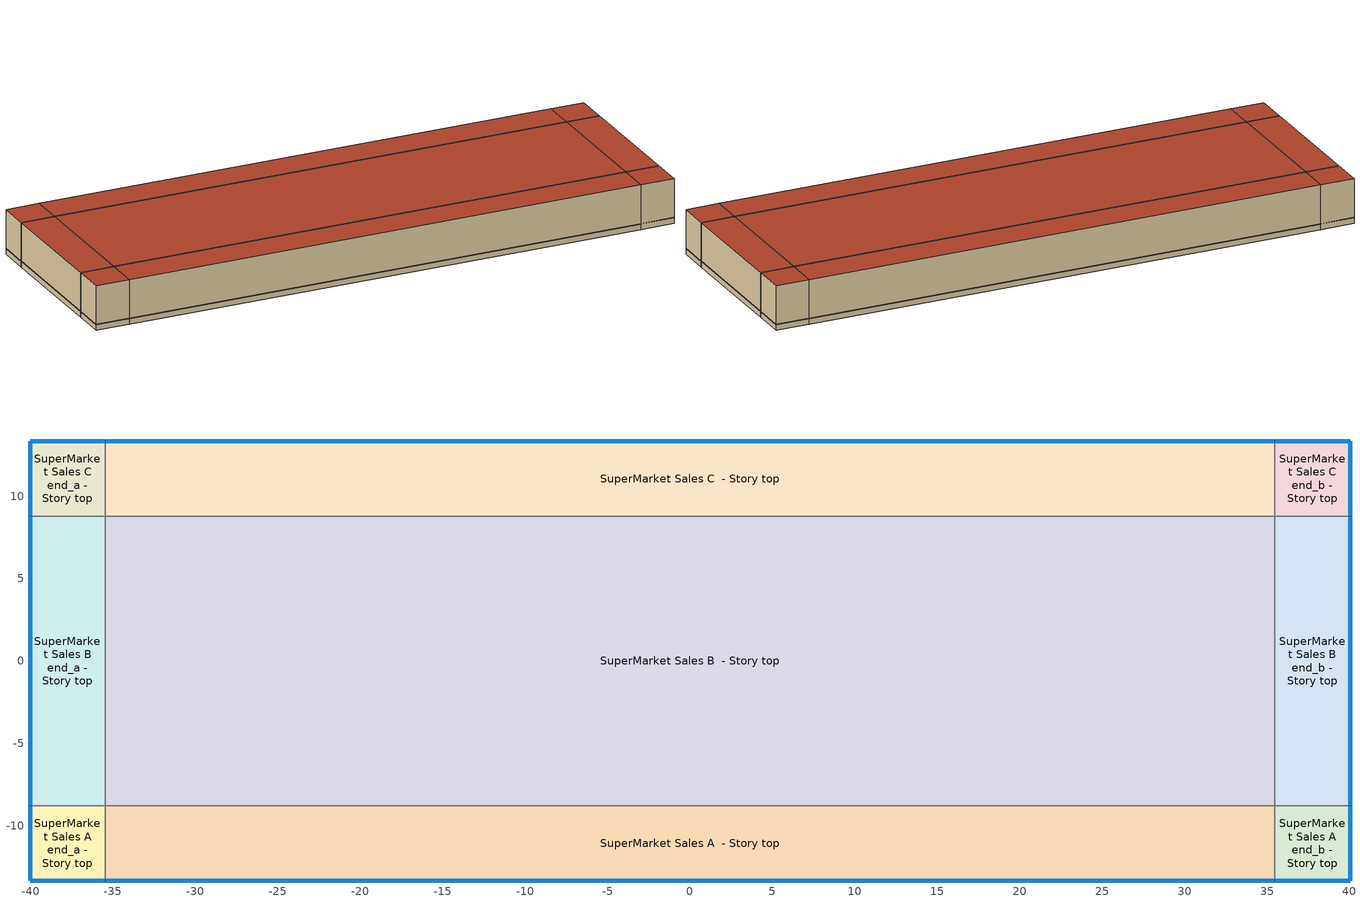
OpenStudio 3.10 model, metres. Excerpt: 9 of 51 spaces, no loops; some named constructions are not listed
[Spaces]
SuperMarket Sales A end_a - Story top
 floor adiabatic (Typical Interior Floor): -40.03,-13.34 -40.03,-8.77 -35.46,-8.77 -35.46,-13.34 z6.1
 wall outside (SuperMarket Sales A end_a - Story top Wall 1 c tbd): -40.03,-8.77 -40.03,-13.34 z6.1:12.19
 wall outside (SuperMarket Sales A end_a - Story top Wall 3 c tbd): -40.03,-13.34 -35.46,-13.34 z6.1:12.19
 wall to SuperMarket Sales B end_a - Story top: -35.46,-8.77 -40.03,-8.77 z6.1:12.19
 wall to SuperMarket Sales A  - Story top: -35.46,-13.34 -35.46,-8.77 z6.1:12.19
 window (Window U-0.56 SHGC 0.39): -40.03,-8.8 -40.03,-13.32 / -40.01,-13.34 -35.49,-13.34 z6.86:6.92
 roof outside (SuperMarket Sales A end_a - Story top RoofCeiling 1 c tbd): -35.46,-13.34 -35.46,-8.77 -40.03,-8.77 -40.03,-13.34 z12.19
SuperMarket Sales B end_a - Story top
 floor adiabatic (Typical Interior Floor): -40.03,-8.77 -40.03,8.77 -35.46,8.77 -35.46,-8.77 z6.1
 wall outside (SuperMarket Sales B end_a - Story top Wall 1 c tbd): -40.03,8.77 -40.03,-8.77 z6.1:12.19
 wall to SuperMarket Sales C end_a - Story top: -35.46,8.77 -40.03,8.77 z6.1:12.19
 wall to SuperMarket Sales B  - Story top: -35.46,-8.77 -35.46,8.77 z6.1:12.19
 window (Window U-0.56 SHGC 0.39): -40.03,8.75 -40.03,-8.75 z6.86:6.92
 roof outside (SuperMarket Sales B end_a - Story top RoofCeiling 1 c tbd): -35.46,-8.77 -35.46,8.77 -40.03,8.77 -40.03,-8.77 z12.19
SuperMarket Sales C end_a - Story top
 floor adiabatic (Typical Interior Floor): -40.03,8.77 -40.03,13.34 -35.46,13.34 -35.46,8.77 z6.1
 wall outside (SuperMarket Sales C end_a - Story top Wall 1 c tbd): -40.03,13.34 -40.03,8.77 z6.1:12.19
 wall outside (SuperMarket Sales C end_a - Story top Wall 2 c tbd): -35.46,13.34 -40.03,13.34 z6.1:12.19
 wall to SuperMarket Sales C  - Story top: -35.46,8.77 -35.46,13.34 z6.1:12.19
 window (Window U-0.56 SHGC 0.39): -40.03,13.32 -40.03,8.8 / -35.49,13.34 -40.01,13.34 z6.86:6.92
 roof outside (SuperMarket Sales C end_a - Story top RoofCeiling 1 c tbd): -35.46,8.77 -35.46,13.34 -40.03,13.34 -40.03,8.77 z12.19
SuperMarket Sales A  - Story top
 floor adiabatic (Typical Interior Floor): -35.46,-13.34 -35.46,-8.77 35.46,-8.77 35.46,-13.34 z6.1
 wall outside (SuperMarket Sales A  - Story top Wall 3 c tbd): -35.46,-13.34 35.46,-13.34 z6.1:12.19
 wall to SuperMarket Sales B  - Story top: 35.46,-8.77 -35.46,-8.77 z6.1:12.19
 wall to SuperMarket Sales A end_b - Story top: 35.46,-13.34 35.46,-8.77 z6.1:12.19
 window (Window U-0.56 SHGC 0.39): -35.43,-13.34 35.43,-13.34 z6.86:6.92
 roof outside (SuperMarket Sales A  - Story top RoofCeiling 1 c tbd): 35.46,-13.34 35.46,-8.77 -35.46,-8.77 -35.46,-13.34 z12.19
SuperMarket Sales B  - Story top
 floor adiabatic (Typical Interior Floor): -35.46,-8.77 -35.46,8.77 35.46,8.77 35.46,-8.77 z6.1
 wall to SuperMarket Sales C  - Story top: 35.46,8.77 -35.46,8.77 z6.1:12.19
 wall to SuperMarket Sales B end_b - Story top: 35.46,-8.77 35.46,8.77 z6.1:12.19
 roof outside: 35.46,-8.77 35.46,8.77 -35.46,8.77 -35.46,-8.77 z12.19
SuperMarket Sales C  - Story top
 floor adiabatic (Typical Interior Floor): -35.46,8.77 -35.46,13.34 35.46,13.34 35.46,8.77 z6.1
 wall outside (SuperMarket Sales C  - Story top Wall 2 c tbd): 35.46,13.34 -35.46,13.34 z6.1:12.19
 wall to SuperMarket Sales C end_b - Story top: 35.46,8.77 35.46,13.34 z6.1:12.19
 window (Window U-0.56 SHGC 0.39): 35.43,13.34 -35.43,13.34 z6.86:6.92
 roof outside (SuperMarket Sales C  - Story top RoofCeiling 1 c tbd): 35.46,8.77 35.46,13.34 -35.46,13.34 -35.46,8.77 z12.19
SuperMarket Sales A end_b - Story top
 floor adiabatic (Typical Interior Floor): 35.46,-13.34 35.46,-8.77 40.03,-8.77 40.03,-13.34 z6.1
 wall outside (SuperMarket Sales A end_b - Story top Wall 4 c tbd): 40.03,-13.34 40.03,-8.77 z6.1:12.19
 wall outside (SuperMarket Sales A end_b - Story top Wall 3 c tbd): 35.46,-13.34 40.03,-13.34 z6.1:12.19
 wall to SuperMarket Sales B end_b - Story top: 40.03,-8.77 35.46,-8.77 z6.1:12.19
 window (Window U-0.56 SHGC 0.39): 35.49,-13.34 40.01,-13.34 / 40.03,-13.32 40.03,-8.8 z6.86:6.92
 roof outside (SuperMarket Sales A end_b - Story top RoofCeiling 1 c tbd): 40.03,-13.34 40.03,-8.77 35.46,-8.77 35.46,-13.34 z12.19
SuperMarket Sales B end_b - Story top
 floor adiabatic (Typical Interior Floor): 35.46,-8.77 35.46,8.77 40.03,8.77 40.03,-8.77 z6.1
 wall outside (SuperMarket Sales B end_b - Story top Wall 3 c tbd): 40.03,-8.77 40.03,8.77 z6.1:12.19
 wall to SuperMarket Sales C end_b - Story top: 40.03,8.77 35.46,8.77 z6.1:12.19
 window (Window U-0.56 SHGC 0.39): 40.03,-8.75 40.03,8.75 z6.86:6.92
 roof outside (SuperMarket Sales B end_b - Story top RoofCeiling 1 c tbd): 40.03,-8.77 40.03,8.77 35.46,8.77 35.46,-8.77 z12.19
SuperMarket Sales C end_b - Story top
 floor adiabatic (Typical Interior Floor): 35.46,8.77 35.46,13.34 40.03,13.34 40.03,8.77 z6.1
 wall outside (SuperMarket Sales C end_b - Story top Wall 1 c tbd): 40.03,13.34 35.46,13.34 z6.1:12.19
 wall outside (SuperMarket Sales C end_b - Story top Wall 4 c tbd): 40.03,8.77 40.03,13.34 z6.1:12.19
 window (Window U-0.56 SHGC 0.39): 40.01,13.34 35.49,13.34 / 40.03,8.8 40.03,13.32 z6.86:6.92
 roof outside (SuperMarket Sales C end_b - Story top RoofCeiling 1 c tbd): 40.03,8.77 40.03,13.34 35.46,13.34 35.46,8.77 z12.19
[Schedule:Ruleset]
Name | Default Day Schedule | Summer Design Day Schedule | Winter Design Day Schedule
SuperMarket Gas Equip New | SuperMarket Gas Equip New Default | SuperMarket Gas Equip New Summer Design Day | SuperMarket Gas Equip New Winter Design Day
SuperMarket Vestibule HtgSetp | SuperMarket Vestibule HtgSetp Default | Schedule Day 137 | Schedule Day 138
SuperMarket Vestibule ClgSetp | SuperMarket Vestibule ClgSetp Default | SuperMarket Vestibule ClgSetp Summer Design Day | SuperMarket Vestibule ClgSetp Winter Design Day
[Schedule:Day]
SuperMarket Gas Equip New Default: No, 1, 30, 0.01, 1, 45, 0.0176923, 2, 0, 0.0253846, 2, 15, 0.0330769, 2, 30, 0.0407692, 2, 45, 0.0484615, 3, 0, 0.0561538, 3, 15, 0.0638462, 3, 30, 0.0715385, 3, 45, 0.0792308, 4, 0, 0.0869231, 4, 15, 0.0946154, 4, 30, 0.102308, 4, 45, 0.11, 5, 45, 0.11, 6, 0, 0.305, 6, 15, 0.5, 6, 30, 0.695, 6, 45, 0.89, 7, 0, 0.865, 7, 15, 0.84, 7, 30, 0.815, 7, 45, 0.79, 8, 0, 0.69, 8, 15, 0.59, 8, 30, 0.49, 8, 45, 0.39, 9, 45, 0.39, 10, 0, 0.52, 10, 15, 0.65, 10, 30, 0.78, 10, 45, 0.91, 11, 0, 0.9325, 11, 15, 0.955, 11, 30, 0.9775, 11, 45, 1, 12, 0, 1, 12, 15, 0.87625, 12, 30, 0.7525, 12, 45, 0.62875, 13, 0, 0.505, 13, 15, 0.38125, 13, 30, 0.2575, 13, 45, 0.13375, 14, 0, 0.01, 24, 0, 0.01
SuperMarket Gas Equip New Sat Day: No, 0, 15, 0.0877778, 0, 30, 0.0988889, 0, 45, 0.11, 1, 45, 0.11, 2, 0, 0.305, 2, 15, 0.5, 2, 30, 0.695, 2, 45, 0.89, 3, 0, 0.865, 3, 15, 0.84, 3, 30, 0.815, 3, 45, 0.79, 4, 0, 0.69, 4, 15, 0.59, 4, 30, 0.49, 4, 45, 0.39, 5, 45, 0.39, 6, 0, 0.52, 6, 15, 0.65, 6, 30, 0.78, 6, 45, 0.91, 7, 0, 0.928, 7, 15, 0.946, 7, 30, 0.964, 7, 45, 0.982, 8, 0, 1, 8, 30, 1, 8, 45, 0.87625, 9, 0, 0.7525, 9, 15, 0.62875, 9, 30, 0.505, 9, 45, 0.38125, 10, 0, 0.2575, 10, 15, 0.13375, 10, 30, 0.01, 22, 30, 0.01, 22, 45, 0.0211111, 23, 0, 0.0322222, 23, 15, 0.0433333, 23, 30, 0.0544444, 23, 45, 0.0655556, 24, 0, 0.0766667
SuperMarket Gas Equip New Summer Design Day: No, 3, 0, 0.01, 6, 0, 0.11, 7, 0, 0.89, 8, 0, 0.79, 10, 0, 0.39, 11, 0, 0.91, 13, 0, 1, 24, 0, 0.01
SuperMarket Gas Equip New Sun Day: No, 0, 15, 0.0933333, 0, 30, 0.101667, 0, 45, 0.11, 1, 45, 0.11, 2, 0, 0.305, 2, 15, 0.5, 2, 30, 0.695, 2, 45, 0.89, 3, 0, 0.865, 3, 15, 0.84, 3, 30, 0.815, 3, 45, 0.79, 4, 0, 0.69, 4, 15, 0.59, 4, 30, 0.49, 4, 45, 0.39, 5, 45, 0.39, 6, 0, 0.52, 6, 15, 0.65, 6, 30, 0.78, 6, 45, 0.91, 7, 0, 0.92, 7, 15, 0.93, 7, 30, 0.94, 7, 45, 0.95, 8, 0, 0.96, 8, 15, 0.97, 8, 30, 0.98, 8, 45, 0.99, 9, 0, 1, 9, 30, 1, 9, 45, 0.87625, 10, 0, 0.7525, 10, 15, 0.62875, 10, 30, 0.505, 10, 45, 0.38125, 11, 0, 0.2575, 11, 15, 0.13375, 11, 30, 0.01, 21, 45, 0.01, 22, 0, 0.0183333, 22, 15, 0.0266667, 22, 30, 0.035, 22, 45, 0.0433333, 23, 0, 0.0516667, 23, 15, 0.06, 23, 30, 0.0683333, 23, 45, 0.0766667, 24, 0, 0.085
SuperMarket Gas Equip New Winter Design Day: No, 24, 0, 0
Schedule Day 13: 0, 15, 0.0026111, 0, 30, 0.00391665, 0, 45, 0.0052222, 1, 0, 0.00652775, 1, 15, 0.0078333, 1, 30, 0.00913885, 1, 45, 0.0104444, 2, 0, 0.0137083, 2, 15, 0.0169721, 2, 30, 0.020236, 2, 45, 0.0234999, 3, 0, 0.0274165, 3, 15, 0.0313332, 3, 30, 0.0352498, 3, 45, 0.0391665, 4, 0, 0.0424304, 4, 15, 0.0456942, 4, 30, 0.0489581, 4, 45, 0.052222, 5, 0, 0.0489581, 5, 15, 0.0456942, 5, 30, 0.0424304, 5, 45, 0.0391665, 6, 0, 0.0359026, 6, 15, 0.0326387, 6, 30, 0.0293749, 6, 45, 0.026111, 7, 0, 0.0246604, 7, 15, 0.0232098, 7, 30, 0.0217592, 7, 45, 0.0203085, 8, 0, 0.0188579, 8, 15, 0.0174073, 8, 30, 0.0159567, 8, 45, 0.0145061, 9, 0, 0.0130555, 9, 30, 0.0130555, 9, 45, 0.0146874, 10, 0, 0.0163194, 10, 15, 0.0179513, 10, 30, 0.0195832, 10, 45, 0.0212152, 11, 0, 0.0228471, 11, 15, 0.0244791, 11, 30, 0.026111, 13, 30, 0.026111, 15, 30, 0.026111, 16, 30, 0.026111, 17, 30, 0.026111, 18, 30, 0.026111, 18, 45, 0.0221943, 19, 0, 0.0182777, 19, 15, 0.014361, 19, 30, 0.0104444, 19, 45, 0.00848607, 20, 0, 0.00652775, 20, 15, 0.00456942, 20, 30, 0.0026111, 20, 45, 0.00195832, 21, 0, 0.00130555, 21, 15, 0.000652775, 21, 30, 0, 23, 45, 0, 24, 0, 0.00130555
Schedule Day 14: 0, 15, 0.00391665, 0, 30, 0.00587497, 0, 45, 0.0078333, 1, 0, 0.00913885, 1, 15, 0.0104444, 1, 30, 0.0117499, 1, 45, 0.0130555, 2, 0, 0.0176249, 2, 15, 0.0221943, 2, 30, 0.0267638, 2, 45, 0.0313332, 3, 0, 0.0332915, 3, 15, 0.0352498, 3, 30, 0.0372082, 3, 45, 0.0391665, 4, 0, 0.0424304, 4, 15, 0.0456942, 4, 30, 0.0489581, 4, 45, 0.052222, 5, 0, 0.0489581, 5, 15, 0.0456942, 5, 30, 0.0424304, 5, 45, 0.0391665, 6, 0, 0.0359026, 6, 15, 0.0326387, 6, 30, 0.0293749, 6, 45, 0.026111, 7, 0, 0.0234999, 7, 15, 0.0208888, 7, 30, 0.0182777, 7, 45, 0.0156666, 8, 0, 0.0130555, 8, 15, 0.00979162, 8, 30, 0.00652775, 8, 45, 0.00326387, 9, 0, 0, 9, 15, 0.00326387, 9, 30, 0.00652775, 9, 45, 0.00979162, 10, 0, 0.0130555, 11, 0, 0.0130555, 12, 0, 0.0130555, 13, 0, 0.0130555, 13, 15, 0.0163194, 13, 30, 0.0195832, 13, 45, 0.0228471, 14, 0, 0.026111, 14, 15, 0.0282869, 14, 30, 0.0304628, 14, 45, 0.0326387, 15, 0, 0.0348147, 15, 15, 0.0369906, 15, 30, 0.0391665, 16, 30, 0.0391665, 17, 30, 0.0391665, 17, 45, 0.0345971, 18, 0, 0.0300276, 18, 15, 0.0254582, 18, 30, 0.0208888, 18, 45, 0.0169721, 19, 0, 0.0130555, 19, 15, 0.00913885, 19, 30, 0.0052222, 19, 45, 0.00391665, 20, 0, 0.0026111, 20, 15, 0.00130555, 20, 30, 0, 23, 45, 0, 24, 0, 0.00195832
Schedule Day 15; Schedule Day 17: 0, 15, 0, 1, 15, 1, 2, 15, 1, 3, 15, 1, 4, 15, 1, 5, 15, 1, 6, 15, 1, 8, 30, 1, 10, 30, 1, 12, 30, 1, 16, 0, 1, 17, 0, 1, 18, 0, 1, 19, 0, 1, 20, 0, 1, 21, 0, 1, 24, 0, 0
Schedule Day 16; Schedule Day 18: 0, 15, 0, 1, 15, 1, 2, 15, 1, 3, 15, 1, 4, 15, 1, 5, 15, 1, 6, 15, 1, 7, 15, 1, 8, 30, 1, 9, 30, 0, 10, 30, 1, 12, 30, 1, 13, 30, 1, 15, 0, 1, 17, 0, 1, 18, 0, 1, 19, 0, 1, 20, 0, 1, 24, 0, 0
SuperMarket Vestibule HtgSetp Default: No, 22, 0, 20, 24, 0, 20
SuperMarket Vestibule ClgSetp Default: No, 22, 0, 100, 24, 0, 100
SuperMarket Vestibule ClgSetp Summer Design Day; SuperMarket Vestibule ClgSetp Winter Design Day: No, 24, 0, 100
SuperMarket HtgSetp Default 1; SuperMarket HtgSetp Default 2: No, 4, 15, 15.5556, 18, 0, 20, 24, 0, 15.5556
SuperMarket ClgSetp Default 1; SuperMarket ClgSetp Default 2: No, 4, 15, 25.5556, 18, 0, 22.2222, 24, 0, 25.5556
SuperMarket Vestibule HtgSetp Default 1; SuperMarket Vestibule HtgSetp Default 2: No, 18, 0, 20, 24, 0, 20
SuperMarket Vestibule ClgSetp Default 1; SuperMarket Vestibule ClgSetp Default 2: No, 18, 0, 100, 24, 0, 100
Schedule Day 137; Schedule Day 138: 24, 0, 20
[Schedule:Rule] Date Specification Type=DateRange; Start Month=1; End Month=12
Name | Schedule Ruleset | Rule Order | Day Schedule | Apply Saturday | Start Day | End Day | Apply Sunday
Schedule Rule 7 | SuperMarket Gas Equip New | 1 | SuperMarket Gas Equip New Sat Day | Yes | 1 | 31
Schedule Rule 8 | SuperMarket Gas Equip New | 0 | SuperMarket Gas Equip New Sun Day |  | 1 | 31 | Yes
Schedule Rule 33 | SuperMarket Vestibule HtgSetp | 1 | SuperMarket Vestibule HtgSetp Default 1 | Yes | 6 | 29
Schedule Rule 34 | SuperMarket Vestibule HtgSetp | 0 | SuperMarket Vestibule HtgSetp Default 2 |  | 7 | 30 | Yes
Schedule Rule 35 | SuperMarket Vestibule ClgSetp | 1 | SuperMarket Vestibule ClgSetp Default 1 | Yes | 6 | 29
Schedule Rule 36 | SuperMarket Vestibule ClgSetp | 0 | SuperMarket Vestibule ClgSetp Default 2 |  | 7 | 30 | Yes
[Curve:Bicubic]
Name | Coefficient1 Constant | Coefficient2 x | Coefficient3 x**2 | Coefficient4 y | Coefficient5 y**2 | Coefficient6 x*y | Coefficient7 x**3 | Coefficient8 y**3 | Coefficient9 x**2*y | Coefficient10 x*y**2 | Minimum Value of x | Maximum Value of x | Minimum Value of y | Maximum Value of y
New_Med_Temp_Comp_Pwr_Curve; New_Med_Temp_Comp_Pwr_Curve 1; New_Med_Temp_Comp_Pwr_Curve 2; New_Med_Temp_Comp_Pwr_Curve 3; New_Med_Temp_Comp_Pwr_Curve 4; New_Med_Temp_Comp_Pwr_Curve 5 | 4994.03 | 170.25 | 2.84639 | 356.794 | -6.30747 | -1.40986 | 0.0121605 | 0.0762317 | -0.0575275 | 0.00905445 | -23.3 | 7.2 | 10 | 60
New_Med_Temp_Comp_Cap_Curve; New_Med_Temp_Comp_Cap_Curve 1; New_Med_Temp_Comp_Cap_Curve 2; New_Med_Temp_Comp_Cap_Curve 3; New_Med_Temp_Comp_Cap_Curve 4; New_Med_Temp_Comp_Cap_Curve 5 | 61412.2 | 1570.85 | 13.5334 | -500.195 | 8.16391 | -3.68954 | 0.0544856 | -0.0880968 | 0.00638158 | -0.0375031 | -23.3 | 7.2 | 10 | 60
New_Low_Temp_Comp_Pwr_Curve; New_Low_Temp_Comp_Pwr_Curve 1; New_Low_Temp_Comp_Pwr_Curve 2 | 6274.99 | 61.3907 | 1.62085 | 129.113 | 0.874116 | 1.95812 | 0.0302933 | 0.00575468 | 0.00465396 | -0.000749905 | -40 | -17.8 | 4.4 | 54.4
New_Low_Temp_Comp_Cap_Curve; New_Low_Temp_Comp_Cap_Curve 1; New_Low_Temp_Comp_Cap_Curve 2 | 58336.9 | 1561.74 | 6.60681 | -283.65 | -0.120235 | -12.4957 | -0.116279 | 0.002277 | -0.118148 | 0.0328396 | -40 | -17.8 | 4.4 | 54.4
[Curve:Linear] Coefficient1 Constant=0; Coefficient2 x=22000; Minimum Value of x=-50; Maximum Value of x=50
Condenser Heat Rejection Function of Temperature; Condenser Heat Rejection Function of Temperature 1
